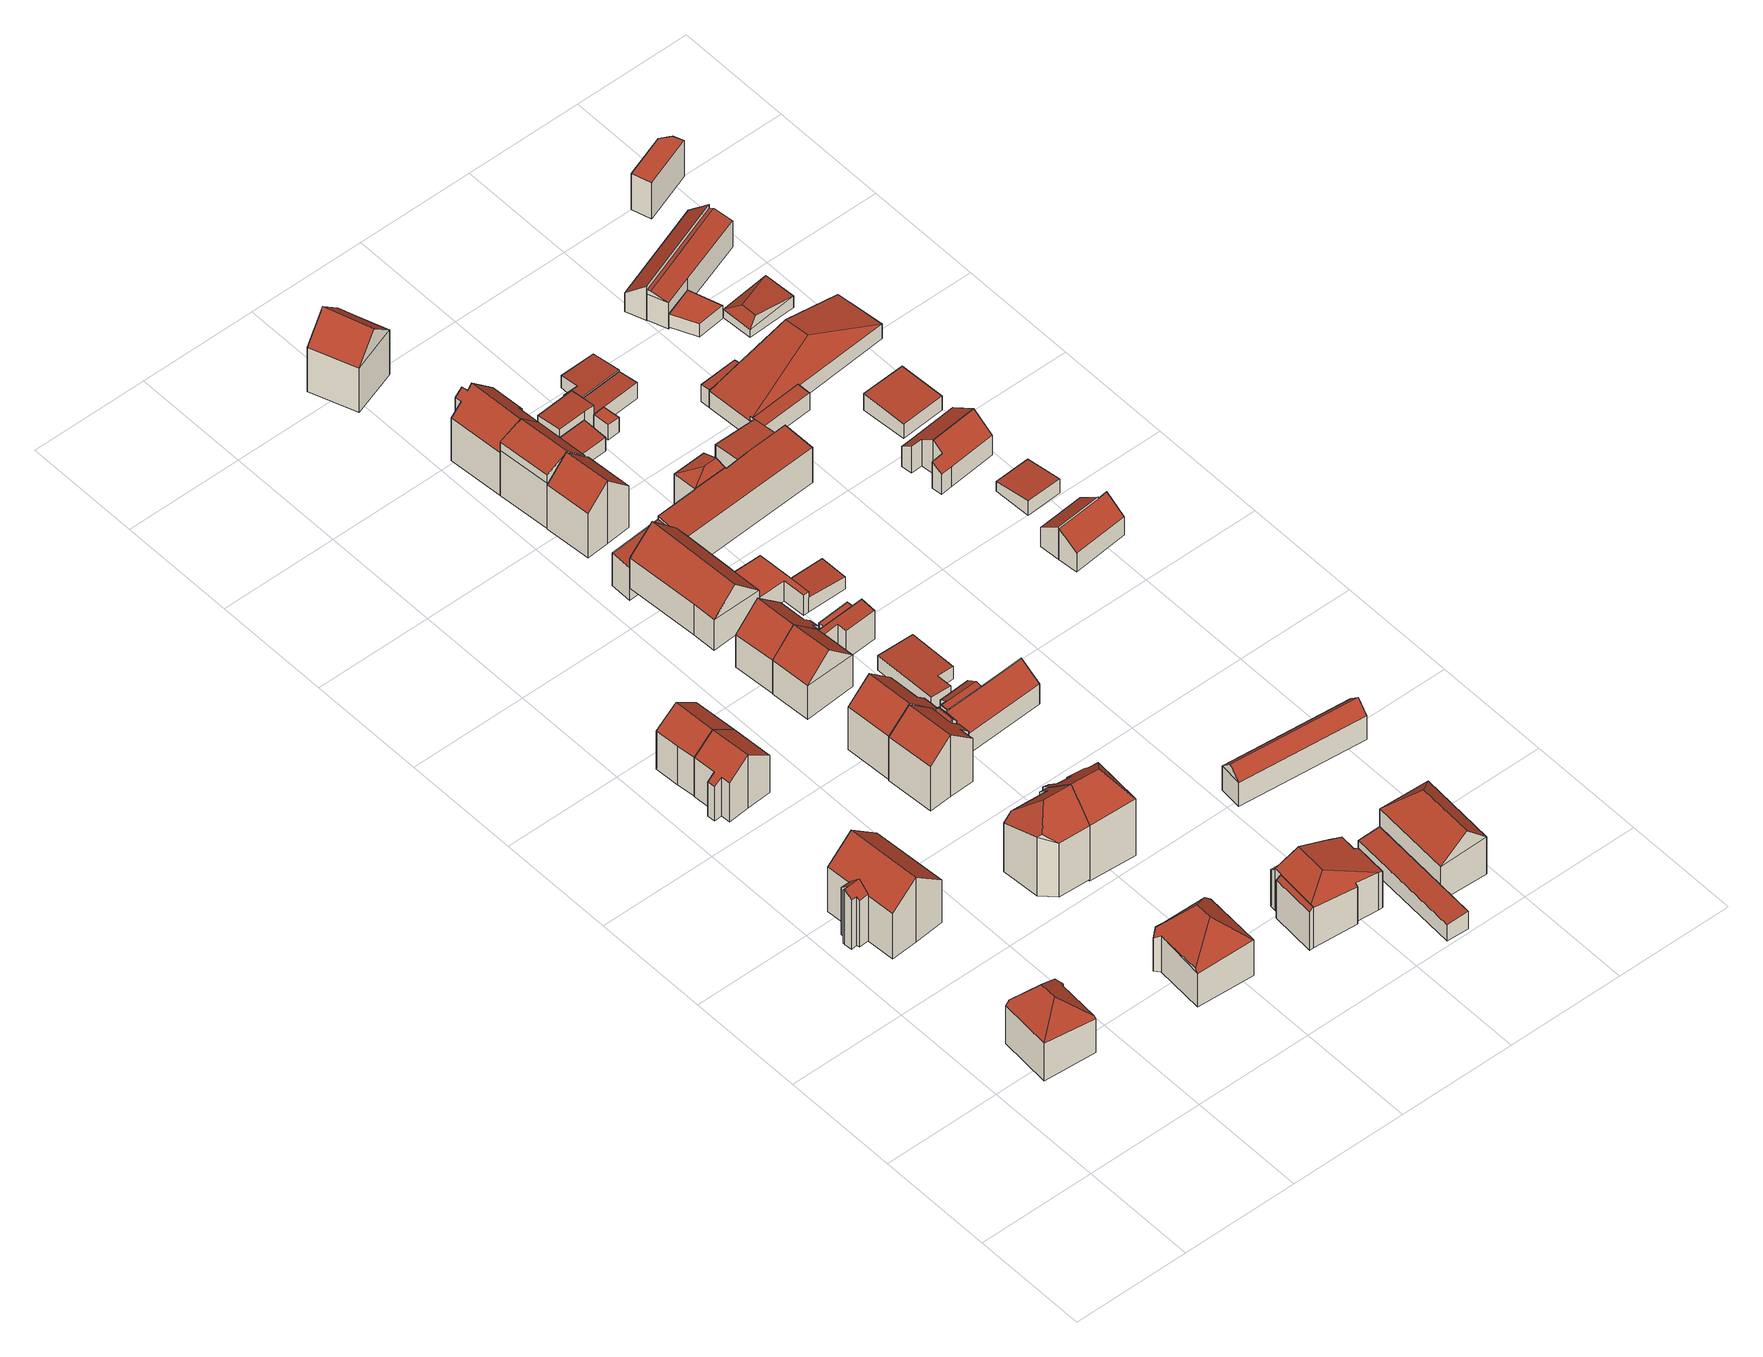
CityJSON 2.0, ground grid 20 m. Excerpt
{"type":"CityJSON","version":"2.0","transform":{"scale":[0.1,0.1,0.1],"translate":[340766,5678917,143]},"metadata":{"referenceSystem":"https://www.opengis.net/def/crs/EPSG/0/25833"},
"CityObjects":{
"building1":{"type":"Building","attributes":{"Dachtyp_tdc":"tdcFreeFormRoof","Gemeindeschluessel":14729160,"Dachneigung":42.82,"QualitaetDacherkennung":71,"Geometrietyp2DReferenz":"3000","function":"31001_9998","roofType":"5000","measuredHeight":11.53},"geometry":[{"type":"MultiSurface","lod":"2","boundaries":[[[0,1,2,3]],[[1,4,5,2]],[[4,6,7,5]],[[6,8,9,7]],[[8,10,11,9]],[[10,12,13,11]],[[12,0,3,13]],[[14,8,6,15,16]],[[0,17,18,1]],[[18,16,15,4,1]],[[12,10,14,16,18,17]],[[6,4,15]],[[0,12,17]],[[10,8,14]],[[3,2,5,7,9,11,13]]],"semantics":{"surfaces":[{"type":"WallSurface"},{"type":"RoofSurface"},{"type":"GroundSurface"}],"values":[0,0,0,0,0,0,0,1,1,1,1,0,0,0,2]}}]},
"building2":{"type":"Building","attributes":{"Gemeindeschluessel":14729160,"Geometrietyp2DReferenz":"3000","function":"31001_9998","roofType":"9999"},"children":["building2-1","building2-2"]},
"building2-1":{"type":"BuildingPart","attributes":{"Dachtyp_tdc":"tdcGableRoof","Dachneigung":44.94,"QualitaetDacherkennung":62,"Geometrietyp2DReferenz":"3000","roofType":"3100","measuredHeight":11.14},"parents":["building2"],"geometry":[{"type":"MultiSurface","lod":"2","boundaries":[[[19,20,21,22]],[[20,23,21]],[[24,25,26]],[[24,27,28,25]],[[27,29,30,28]],[[29,31,32,30]],[[31,33,34,32]],[[33,35,36,34]],[[35,37,38,36]],[[37,19,22,38]],[[33,31,29,27,24,39]],[[39,20,19,37,35,33]],[[22,21,40,25,28,30,32,34,36,38]],[[41,23,20,39]],[[40,21,23,41]],[[24,26,41,39]],[[26,25,40,41]]],"semantics":{"surfaces":[{"type":"WallSurface"},{"type":"RoofSurface"},{"type":"GroundSurface"},{"type":"ClosureSurface"}],"values":[0,0,0,0,0,0,0,0,0,0,1,1,2,0,3,0,3]}}]},
"building2-2":{"type":"BuildingPart","attributes":{"Dachtyp_tdc":"tdcGableRoof","Dachneigung":40.88,"QualitaetDacherkennung":83,"Geometrietyp2DReferenz":"3000","roofType":"3100","measuredHeight":13.04},"parents":["building2"],"geometry":[{"type":"MultiSurface","lod":"2","boundaries":[[[23,42,43,21]],[[42,44,45,43]],[[44,46,47,45]],[[46,48,49,47]],[[48,50,51,49]],[[50,52,53,51]],[[52,26,25,53]],[[50,48,46,44]],[[44,42,23,41,26,52,50]],[[40,21,43,45,47,49,51,53,25]],[[23,21,40,41]],[[41,40,25,26]]],"semantics":{"surfaces":[{"type":"WallSurface"},{"type":"RoofSurface"},{"type":"GroundSurface"},{"type":"ClosureSurface"}],"values":[0,0,0,0,0,0,0,1,1,2,3,3]}}]},
"building3":{"type":"Building","attributes":{"Dachtyp_tdc":"tdcGableRoof","Gemeindeschluessel":14729160,"Dachneigung":37.61,"QualitaetDacherkennung":84,"Geometrietyp2DReferenz":"3000","function":"31001_9998","roofType":"3100","measuredHeight":10.82},"geometry":[{"type":"MultiSurface","lod":"2","boundaries":[[[54,55,56,57]],[[55,58,59,56]],[[58,60,61,59]],[[60,62,63,61]],[[62,64,65,63]],[[64,66,67,65]],[[66,68,69,67]],[[68,70,71,69]],[[70,72,73,71]],[[72,54,57,73]],[[68,66,64,62]],[[62,60,58,55,54,72,70,68]],[[57,56,59,61,63,65,67,69,71,73]]],"semantics":{"surfaces":[{"type":"WallSurface"},{"type":"RoofSurface"},{"type":"GroundSurface"}],"values":[0,0,0,0,0,0,0,0,0,0,1,1,2]}}]},
"building4":{"type":"Building","attributes":{"Dachtyp_tdc":"tdcFreeFormRoof","Gemeindeschluessel":14729160,"Dachneigung":37.84,"QualitaetDacherkennung":81,"Geometrietyp2DReferenz":"3000","function":"31001_9998","roofType":"5000","measuredHeight":10.72},"geometry":[{"type":"MultiSurface","lod":"2","boundaries":[[[74,75,76,77]],[[75,64,78,76]],[[64,60,79,78]],[[60,80,81,79]],[[80,74,77,81]],[[62,64,75,82]],[[60,62,82,74,80]],[[60,64,62]],[[75,74,82]],[[77,76,78,79,81]]],"semantics":{"surfaces":[{"type":"WallSurface"},{"type":"RoofSurface"},{"type":"GroundSurface"}],"values":[0,0,0,0,0,1,1,0,0,2]}}]},
"building5":{"type":"Building","attributes":{"Dachtyp_tdc":"tdcFreeFormRoof","Gemeindeschluessel":14729160,"Dachneigung":44.77,"QualitaetDacherkennung":73,"Geometrietyp2DReferenz":"3000","function":"31001_9998","roofType":"5000","measuredHeight":12.13},"geometry":[{"type":"MultiSurface","lod":"2","boundaries":[[[83,84,85,86]],[[84,87,88,85]],[[87,89,90,88]],[[89,91,92,90]],[[91,93,94,92]],[[93,95,96,94]],[[95,83,86,96]],[[97,98,89,87,99]],[[93,100,101,95]],[[99,84,83,101,100,97]],[[93,91,98,97,100]],[[91,89,98]],[[83,95,101]],[[87,84,99]],[[86,85,88,90,92,94,96]]],"semantics":{"surfaces":[{"type":"WallSurface"},{"type":"RoofSurface"},{"type":"GroundSurface"}],"values":[0,0,0,0,0,0,0,1,1,1,1,0,0,0,2]}}]},
"building6":{"type":"Building","attributes":{"Dachtyp_tdc":"tdcFreeFormRoof","Gemeindeschluessel":14729160,"Dachneigung":44.31,"QualitaetDacherkennung":68,"Geometrietyp2DReferenz":"3000","function":"31001_9998","roofType":"5000","measuredHeight":15.38},"geometry":[{"type":"MultiSurface","lod":"2","boundaries":[[[102,103,104,105]],[[103,106,107,104]],[[106,108,109,107]],[[108,110,111,109]],[[110,112,113,111]],[[112,114,115,113]],[[114,116,117,115]],[[116,102,105,117]],[[118,119,120,108,106]],[[102,121,119,118,103]],[[116,114,112,110,120,119,121]],[[110,108,120]],[[102,116,121]],[[106,103,118]],[[105,104,107,109,111,113,115,117]]],"semantics":{"surfaces":[{"type":"WallSurface"},{"type":"RoofSurface"},{"type":"GroundSurface"}],"values":[0,0,0,0,0,0,0,0,1,1,1,0,0,0,2]}}]},
"building7":{"type":"Building","attributes":{"Gemeindeschluessel":14729160,"Geometrietyp2DReferenz":"3000","function":"31001_9998","roofType":"9999"},"children":["building7-1","building7-2"]},
"building7-1":{"type":"BuildingPart","attributes":{"Dachtyp_tdc":"tdcGableRoof","Dachneigung":42.57,"QualitaetDacherkennung":82,"Geometrietyp2DReferenz":"3000","roofType":"3100","measuredHeight":12.48},"parents":["building7"],"geometry":[{"type":"MultiSurface","lod":"2","boundaries":[[[122,123,124,125]],[[126,127,128,129,130]],[[127,131,132,128]],[[131,133,134,132]],[[133,135,136,134]],[[135,137,138,136]],[[137,139,140,138]],[[139,141,142,140]],[[141,143,144,142]],[[143,122,125,144]],[[139,137,135,133,131,127,126,123,122]],[[122,143,141,139]],[[125,124,129,128,132,134,136,138,140,142,144]],[[130,145,124,123,126]],[[130,129,124,145]]],"semantics":{"surfaces":[{"type":"WallSurface"},{"type":"RoofSurface"},{"type":"GroundSurface"},{"type":"ClosureSurface"}],"values":[0,0,0,0,0,0,0,0,0,0,1,1,2,0,3]}}]},
"building7-2":{"type":"BuildingPart","attributes":{"Dachtyp_tdc":"tdcFreeFormRoof","Dachneigung":53.11,"QualitaetDacherkennung":15,"Geometrietyp2DReferenz":"3000","roofType":"5000","measuredHeight":8.61},"parents":["building7"],"geometry":[{"type":"MultiSurface","lod":"2","boundaries":[[[145,146,147,124]],[[146,148,149,147]],[[148,150,151,149]],[[150,152,153,151]],[[152,130,129,153]],[[152,150,148,146,154]],[[146,145,154]],[[145,130,152,154]],[[147,149,151,153,129,124]],[[124,129,130,145]]],"semantics":{"surfaces":[{"type":"WallSurface"},{"type":"RoofSurface"},{"type":"GroundSurface"},{"type":"ClosureSurface"}],"values":[0,0,0,0,0,1,1,1,2,3]}}]},
"building8":{"type":"Building","attributes":{"Dachtyp_tdc":"tdcFreeFormRoof","Gemeindeschluessel":14729160,"Dachneigung":43.37,"QualitaetDacherkennung":78,"Geometrietyp2DReferenz":"3000","function":"31001_9998","roofType":"5000","measuredHeight":12.37},"geometry":[{"type":"MultiSurface","lod":"2","boundaries":[[[155,156,157,158]],[[156,159,160,157]],[[159,161,162,160]],[[161,163,164,162]],[[163,165,166,164]],[[165,123,167,166]],[[123,155,158,167]],[[155,168,169,156]],[[165,163,161,159,169,168,123]],[[155,123,168]],[[159,156,169]],[[158,157,160,162,164,166,167]]],"semantics":{"surfaces":[{"type":"WallSurface"},{"type":"RoofSurface"},{"type":"GroundSurface"}],"values":[0,0,0,0,0,0,0,1,1,0,0,2]}}]},
"building9":{"type":"Building","attributes":{"Dachtyp_tdc":"tdcHipAndGableRoof","Gemeindeschluessel":14729160,"Dachneigung":44.69,"QualitaetDacherkennung":75,"Geometrietyp2DReferenz":"3000","function":"31001_9998","roofType":"5000","measuredHeight":15.77},"geometry":[{"type":"MultiSurface","lod":"2","boundaries":[[[170,171,172,173]],[[171,174,175,172]],[[174,176,177,175]],[[176,178,179,177]],[[178,180,181,179]],[[180,182,183,181]],[[182,184,185,183]],[[184,186,187,185]],[[186,188,189,187]],[[188,190,191,189]],[[190,102,192,191]],[[102,193,194,192]],[[193,170,173,194]],[[190,188,195]],[[188,186,184,182,180,178,176,174,171,170,193,195]],[[193,102,190,195]],[[173,172,175,177,179,181,183,185,187,189,191,192,194]]],"semantics":{"surfaces":[{"type":"WallSurface"},{"type":"RoofSurface"},{"type":"GroundSurface"}],"values":[0,0,0,0,0,0,0,0,0,0,0,0,0,1,1,1,2]}}]},
"building10":{"type":"Building","attributes":{"Dachtyp_tdc":"tdcFreeFormRoof","Gemeindeschluessel":14729160,"Dachneigung":44.41,"QualitaetDacherkennung":78,"Geometrietyp2DReferenz":"3000","function":"31001_9998","roofType":"5000","measuredHeight":10.92},"geometry":[{"type":"MultiSurface","lod":"2","boundaries":[[[196,197,198,199]],[[197,200,201,198]],[[200,202,203,201]],[[202,204,205,203]],[[204,196,199,205]],[[204,206,207,196]],[[206,202,200,197,207]],[[197,196,207]],[[204,202,206]],[[199,198,201,203,205]]],"semantics":{"surfaces":[{"type":"WallSurface"},{"type":"RoofSurface"},{"type":"GroundSurface"}],"values":[0,0,0,0,0,1,1,0,0,2]}}]},
"building11":{"type":"Building","attributes":{"Dachtyp_tdc":"tdcFreeFormRoof","Gemeindeschluessel":14729160,"Dachneigung":44.19,"QualitaetDacherkennung":75,"Geometrietyp2DReferenz":"3000","function":"31001_9998","roofType":"5000","measuredHeight":10.8},"geometry":[{"type":"MultiSurface","lod":"2","boundaries":[[[208,209,210,211]],[[209,212,213,210]],[[212,214,215,213]],[[214,216,217,215]],[[216,218,219,217]],[[218,220,221,219]],[[220,196,222,221]],[[196,208,211,222]],[[207,220,218,216,214,212,209,223]],[[196,207,223,208]],[[196,220,207]],[[209,208,223]],[[211,210,213,215,217,219,221,222]]],"semantics":{"surfaces":[{"type":"WallSurface"},{"type":"RoofSurface"},{"type":"GroundSurface"}],"values":[0,0,0,0,0,0,0,0,1,1,0,0,2]}}]},
"building12":{"type":"Building","attributes":{"Dachtyp_tdc":"tdcFreeFormRoof","Gemeindeschluessel":14729160,"Dachneigung":45.49,"QualitaetDacherkennung":68,"Geometrietyp2DReferenz":"3000","function":"31001_9998","roofType":"5000","measuredHeight":10.33},"geometry":[{"type":"MultiSurface","lod":"2","boundaries":[[[224,225,226,227]],[[225,228,229,226]],[[228,230,231,229]],[[230,232,233,231]],[[232,234,235,233]],[[234,236,237,235]],[[236,238,239,237]],[[238,224,227,239]],[[228,225,224,238,240,241,230]],[[232,241,240,236,234]],[[232,230,241]],[[238,236,240]],[[227,226,229,231,233,235,237,239]]],"semantics":{"surfaces":[{"type":"WallSurface"},{"type":"RoofSurface"},{"type":"GroundSurface"}],"values":[0,0,0,0,0,0,0,0,1,1,0,0,2]}}]},
"building13":{"type":"Building","attributes":{"Gemeindeschluessel":14729160,"Geometrietyp2DReferenz":"3000","function":"31001_9998","roofType":"9999"},"children":["building13-1","building13-2","building13-3"]},
"building13-1":{"type":"BuildingPart","attributes":{"Dachtyp_tdc":"tdcPolyFlatRoof","Dachneigung":42.15,"QualitaetDacherkennung":76,"Geometrietyp2DReferenz":"3000","roofType":"2100","measuredHeight":8.36},"parents":["building13"],"geometry":[{"type":"MultiSurface","lod":"2","boundaries":[[[242,243,244,245,246]],[[243,247,248,244]],[[247,249,250,248]],[[247,243,242,251,252,249]],[[250,253,245,244,248]],[[246,251,242]],[[245,253,252,251,246]],[[253,250,249,252]]],"semantics":{"surfaces":[{"type":"WallSurface"},{"type":"RoofSurface"},{"type":"GroundSurface"},{"type":"ClosureSurface"}],"values":[0,0,0,1,2,0,3,3]}}]},
"building13-2":{"type":"BuildingPart","attributes":{"Dachtyp_tdc":"tdcHipAndGableRoof","Dachneigung":19.83,"QualitaetDacherkennung":20,"Geometrietyp2DReferenz":"3000","roofType":"5000","measuredHeight":10.29},"parents":["building13"],"geometry":[{"type":"MultiSurface","lod":"2","boundaries":[[[254,255,256,257,258]],[[255,259,260,256]],[[259,261,262,260]],[[261,263,264,262]],[[263,265,266,264]],[[265,267,268,266]],[[267,269,270,268]],[[269,246,245,270]],[[271,272,273,274,250,249]],[[275,251,246,269,267,265,276]],[[265,263,261,259,255,254,277,276]],[[277,272,271,275,276]],[[278,257,256,260,262,264,266,268,270,245,253,250,274]],[[254,258,279,277]],[[258,257,278,279]],[[252,251,275]],[[253,245,246,251,252]],[[271,249,252,275]],[[253,252,249,250]],[[279,273,272,277]],[[274,273,279,278]]],"semantics":{"surfaces":[{"type":"WallSurface"},{"type":"RoofSurface"},{"type":"GroundSurface"},{"type":"ClosureSurface"}],"values":[0,0,0,0,0,0,0,0,0,1,1,1,2,0,3,0,3,0,3,0,3]}}]},
"building13-3":{"type":"BuildingPart","attributes":{"Dachtyp_tdc":"tdcPolyFlatRoof","Dachneigung":41.48,"QualitaetDacherkennung":34,"Geometrietyp2DReferenz":"3000","roofType":"2100","measuredHeight":8.23},"parents":["building13"],"geometry":[{"type":"MultiSurface","lod":"2","boundaries":[[[280,281,282,283]],[[281,284,285,282]],[[284,286,287,285]],[[286,288,289,287]],[[288,290,291,289]],[[290,258,257,291]],[[273,280,283,274]],[[273,279,258,290,288,286,284,281,280]],[[283,282,285,287,289,291,257,278,274]],[[278,257,258,279]],[[274,278,279,273]]],"semantics":{"surfaces":[{"type":"WallSurface"},{"type":"RoofSurface"},{"type":"GroundSurface"},{"type":"ClosureSurface"}],"values":[0,0,0,0,0,0,0,1,2,3,3]}}]},
"building14":{"type":"Building","attributes":{"Dachtyp_tdc":"tdcFreeFormRoof","Gemeindeschluessel":14729160,"Dachneigung":30.51,"QualitaetDacherkennung":30,"Geometrietyp2DReferenz":"3000","function":"31001_9998","roofType":"5000","measuredHeight":5.38},"geometry":[{"type":"MultiSurface","lod":"2","boundaries":[[[292,293,294,295]],[[293,296,297,294]],[[296,298,299,297]],[[298,300,301,299]],[[300,302,303,301]],[[302,292,295,303]],[[298,296,304,305]],[[293,292,302,300,305,304]],[[296,293,304]],[[300,298,305]],[[295,294,297,299,301,303]]],"semantics":{"surfaces":[{"type":"WallSurface"},{"type":"RoofSurface"},{"type":"GroundSurface"}],"values":[0,0,0,0,0,0,1,1,0,0,2]}}]},
"building15":{"type":"Building","attributes":{"Dachtyp_tdc":"tdcPolyFlatRoof","Gemeindeschluessel":14729160,"Dachneigung":35.74,"QualitaetDacherkennung":62,"Geometrietyp2DReferenz":"3000","function":"31001_9998","roofType":"2100","measuredHeight":6.49},"geometry":[{"type":"MultiSurface","lod":"2","boundaries":[[[306,307,308,309]],[[307,310,311,308]],[[310,312,313,311]],[[312,314,315,313]],[[314,316,317,315]],[[316,318,319,317]],[[318,306,309,319]],[[318,316,314,312,310,307,306]],[[309,308,311,313,315,317,319]]],"semantics":{"surfaces":[{"type":"WallSurface"},{"type":"RoofSurface"},{"type":"GroundSurface"}],"values":[0,0,0,0,0,0,0,1,2]}}]},
"building16":{"type":"Building","attributes":{"Dachtyp_tdc":"tdcGableRoof","Gemeindeschluessel":14729160,"Dachneigung":44.6,"QualitaetDacherkennung":77,"Geometrietyp2DReferenz":"3000","function":"31001_9998","roofType":"3100","measuredHeight":12.69},"geometry":[{"type":"MultiSurface","lod":"2","boundaries":[[[320,321,322,323]],[[321,324,325,322]],[[324,326,327,325]],[[326,328,329,327]],[[328,330,331,329]],[[330,332,333,331]],[[332,320,323,333]],[[328,326,324,321,320]],[[320,332,330,328]],[[323,322,325,327,329,331,333]]],"semantics":{"surfaces":[{"type":"WallSurface"},{"type":"RoofSurface"},{"type":"GroundSurface"}],"values":[0,0,0,0,0,0,0,1,1,2]}}]},
"building17":{"type":"Building","attributes":{"Dachtyp_tdc":"tdcPolyFlatRoof","Gemeindeschluessel":14729160,"Dachneigung":5.31,"QualitaetDacherkennung":64,"Geometrietyp2DReferenz":"3000","function":"31001_9998","roofType":"2100","measuredHeight":6.04},"geometry":[{"type":"MultiSurface","lod":"2","boundaries":[[[334,335,201,336]],[[335,337,198,201]],[[337,338,339,198]],[[338,340,341,339]],[[340,342,343,341]],[[342,344,345,343]],[[344,334,336,345]],[[344,342,340,338,337,335,334]],[[336,201,198,339,341,343,345]]],"semantics":{"surfaces":[{"type":"WallSurface"},{"type":"RoofSurface"},{"type":"GroundSurface"}],"values":[0,0,0,0,0,0,0,1,2]}}]},
"building18":{"type":"Building","attributes":{"Dachtyp_tdc":"tdcPolyFlatRoof","Gemeindeschluessel":14729160,"Dachneigung":4.02,"QualitaetDacherkennung":68,"Geometrietyp2DReferenz":"3000","function":"31001_9998","roofType":"2100","measuredHeight":2.99},"geometry":[{"type":"MultiSurface","lod":"2","boundaries":[[[346,347,348,349]],[[347,350,351,348]],[[350,352,353,351]],[[352,354,355,353]],[[354,356,357,355]],[[356,346,349,357]],[[356,354,352,350,347,346]],[[349,348,351,353,355,357]]],"semantics":{"surfaces":[{"type":"WallSurface"},{"type":"RoofSurface"},{"type":"GroundSurface"}],"values":[0,0,0,0,0,0,1,2]}}]},
"building19":{"type":"Building","attributes":{"Dachtyp_tdc":"tdcPolyFlatRoof","Gemeindeschluessel":14729160,"Dachneigung":0,"QualitaetDacherkennung":47,"Geometrietyp2DReferenz":"3000","function":"31001_9998","roofType":"1000","measuredHeight":3.33},"geometry":[{"type":"MultiSurface","lod":"2","boundaries":[[[358,359,360,361]],[[359,362,341,360]],[[362,363,339,341]],[[363,358,361,339]],[[363,362,359,358]],[[361,360,341,339]]],"semantics":{"surfaces":[{"type":"WallSurface"},{"type":"RoofSurface"},{"type":"GroundSurface"}],"values":[0,0,0,0,1,2]}}]},
"building20":{"type":"Building","attributes":{"Gemeindeschluessel":14729160,"Geometrietyp2DReferenz":"3000","function":"31001_9998","roofType":"9999"},"children":["building20-1","building20-2"]},
"building20-1":{"type":"BuildingPart","attributes":{"Dachtyp_tdc":"tdcPolyFlatRoof","Dachneigung":0,"QualitaetDacherkennung":0,"Geometrietyp2DReferenz":"3000","roofType":"9999","measuredHeight":3},"parents":["building20"],"geometry":[{"type":"MultiSurface","lod":"2","boundaries":[[[364,365,366,367]],[[367,366,368,369]],[[365,364,370,371]],[[364,367,369,370]],[[369,368,371,370]],[[371,368,366,365]]],"semantics":{"surfaces":[{"type":"RoofSurface"},{"type":"WallSurface"},{"type":"GroundSurface"},{"type":"ClosureSurface"}],"values":[0,1,1,1,2,3]}}]},
"building20-2":{"type":"BuildingPart","attributes":{"Dachtyp_tdc":"tdcGableRoof","Dachneigung":44.14,"QualitaetDacherkennung":60,"Geometrietyp2DReferenz":"3000","roofType":"3100","measuredHeight":12.48},"parents":["building20"],"geometry":[{"type":"MultiSurface","lod":"2","boundaries":[[[372,373,365,371,374]],[[375,368,366]],[[375,376,377,368]],[[376,378,379,377]],[[378,372,374,379]],[[380,381,382,383]],[[373,382,381,384,375]],[[375,384,376]],[[376,384,381,380,378]],[[372,383,382,373]],[[378,380,383,372]],[[374,371,368,377,379]],[[366,365,373,375]],[[366,368,371,365]]],"semantics":{"surfaces":[{"type":"WallSurface"},{"type":"RoofSurface"},{"type":"GroundSurface"},{"type":"ClosureSurface"}],"values":[0,0,0,0,0,1,1,0,0,0,0,2,0,3]}}]},
"building21":{"type":"Building","attributes":{"Dachtyp_tdc":"tdcGableRoof","Gemeindeschluessel":14729160,"Dachneigung":44.07,"QualitaetDacherkennung":87,"Geometrietyp2DReferenz":"3000","function":"31001_9998","roofType":"3100","measuredHeight":12.59},"geometry":[{"type":"MultiSurface","lod":"2","boundaries":[[[385,386,387,388]],[[386,389,390,387]],[[389,391,392,390]],[[391,393,394,392]],[[393,395,396,394]],[[395,397,398,396]],[[397,399,400,398]],[[399,373,371,400]],[[373,401,402,371]],[[401,403,374,402]],[[403,404,405,374]],[[404,385,388,405]],[[401,373,399,397,395,393]],[[393,391,389,386,385,404,403,401]],[[388,387,390,392,394,396,398,400,371,402,374,405]]],"semantics":{"surfaces":[{"type":"WallSurface"},{"type":"RoofSurface"},{"type":"GroundSurface"}],"values":[0,0,0,0,0,0,0,0,0,0,0,0,1,1,2]}}]},
"building22":{"type":"Building","attributes":{"Gemeindeschluessel":14729160,"Geometrietyp2DReferenz":"3000","function":"31001_9998","roofType":"9999"},"children":["building22-1","building22-2"]},
"building22-1":{"type":"BuildingPart","attributes":{"Dachtyp_tdc":"tdcPolyFlatRoof","Dachneigung":4.54,"QualitaetDacherkennung":86,"Geometrietyp2DReferenz":"3000","roofType":"2100","measuredHeight":3.02},"parents":["building22"],"geometry":[{"type":"MultiSurface","lod":"2","boundaries":[[[406,407,408,409]],[[407,410,411,408]],[[410,412,413,411]],[[412,410,407,406]],[[409,408,411,413]],[[409,413,412,406]]],"semantics":{"surfaces":[{"type":"WallSurface"},{"type":"RoofSurface"},{"type":"GroundSurface"},{"type":"ClosureSurface"}],"values":[0,0,0,1,2,3]}}]},
"building22-2":{"type":"BuildingPart","attributes":{"Dachtyp_tdc":"tdcPolyFlatRoof","Dachneigung":0,"QualitaetDacherkennung":73,"Geometrietyp2DReferenz":"3000","roofType":"1000","measuredHeight":4.19},"parents":["building22"],"geometry":[{"type":"MultiSurface","lod":"2","boundaries":[[[414,415,416,413,412]],[[415,417,418,416]],[[417,419,231,418]],[[419,420,229,231]],[[420,421,226,229]],[[421,422,423,226]],[[422,424,406,409,423]],[[422,421,420,419,417,415,414,424]],[[409,413,416,418,231,229,226,423]],[[412,406,424,414]],[[412,413,409,406]]],"semantics":{"surfaces":[{"type":"WallSurface"},{"type":"RoofSurface"},{"type":"GroundSurface"},{"type":"ClosureSurface"}],"values":[0,0,0,0,0,0,0,1,2,0,3]}}]},
"building23":{"type":"Building","attributes":{"Dachtyp_tdc":"tdcFreeFormRoof","Gemeindeschluessel":14729160,"Dachneigung":44.79,"QualitaetDacherkennung":65,"Geometrietyp2DReferenz":"3000","function":"31001_9998","roofType":"5000","measuredHeight":13.25},"geometry":[{"type":"MultiSurface","lod":"2","boundaries":[[[425,426,427,428]],[[426,429,430,427]],[[429,431,432,430]],[[431,433,434,432]],[[433,425,428,434]],[[433,435,436,425]],[[435,431,429,426,436]],[[426,425,436]],[[433,431,435]],[[428,427,430,432,434]]],"semantics":{"surfaces":[{"type":"WallSurface"},{"type":"RoofSurface"},{"type":"GroundSurface"}],"values":[0,0,0,0,0,1,1,0,0,2]}}]},
"building24":{"type":"Building","attributes":{"Dachtyp_tdc":"tdcPolyFlatRoof","Gemeindeschluessel":14729160,"Dachneigung":5.17,"QualitaetDacherkennung":62,"Geometrietyp2DReferenz":"3000","function":"31001_9998","roofType":"2100","measuredHeight":3.6},"geometry":[{"type":"MultiSurface","lod":"2","boundaries":[[[437,438,439,440]],[[438,441,442,439]],[[441,443,444,442]],[[443,445,446,444]],[[445,437,440,446]],[[445,443,441,438,437]],[[440,439,442,444,446]]],"semantics":{"surfaces":[{"type":"WallSurface"},{"type":"RoofSurface"},{"type":"GroundSurface"}],"values":[0,0,0,0,0,1,2]}}]},
"building25":{"type":"Building","attributes":{"Dachtyp_tdc":"tdcPolyFlatRoof","Gemeindeschluessel":14729160,"Dachneigung":6.66,"QualitaetDacherkennung":86,"Geometrietyp2DReferenz":"3000","function":"31001_9998","roofType":"2100","measuredHeight":3.16},"geometry":[{"type":"MultiSurface","lod":"2","boundaries":[[[447,448,449,450]],[[448,451,452,449]],[[451,453,454,452]],[[453,447,450,454]],[[453,451,448,447]],[[450,449,452,454]]],"semantics":{"surfaces":[{"type":"WallSurface"},{"type":"RoofSurface"},{"type":"GroundSurface"}],"values":[0,0,0,0,1,2]}}]},
"building26":{"type":"Building","attributes":{"Dachtyp_tdc":"tdcHipAndGableRoof","Gemeindeschluessel":14729160,"Dachneigung":41.56,"QualitaetDacherkennung":53,"Geometrietyp2DReferenz":"3000","function":"31001_9998","roofType":"5000","measuredHeight":11.05},"geometry":[{"type":"MultiSurface","lod":"2","boundaries":[[[455,456,457,458]],[[456,459,460,457]],[[459,461,462,460]],[[461,455,458,462]],[[459,456,463]],[[455,461,464]],[[456,455,464,463]],[[461,459,463,464]],[[458,457,460,462]]],"semantics":{"surfaces":[{"type":"WallSurface"},{"type":"RoofSurface"},{"type":"GroundSurface"}],"values":[0,0,0,0,1,0,1,1,2]}}]},
"building27":{"type":"Building","attributes":{"Dachtyp_tdc":"tdcPolyFlatRoof","Gemeindeschluessel":14729160,"Dachneigung":0,"QualitaetDacherkennung":26,"Geometrietyp2DReferenz":"3000","function":"31001_9998","roofType":"1000","measuredHeight":3},"geometry":[{"type":"MultiSurface","lod":"2","boundaries":[[[465,466,467,468]],[[466,469,470,467]],[[469,471,472,470]],[[471,465,468,472]],[[471,469,466,465]],[[468,467,470,472]]],"semantics":{"surfaces":[{"type":"WallSurface"},{"type":"RoofSurface"},{"type":"GroundSurface"}],"values":[0,0,0,0,1,2]}}]},
"building28":{"type":"Building","attributes":{"Dachtyp_tdc":"tdcGableRoof","Gemeindeschluessel":14729160,"Dachneigung":46.03,"QualitaetDacherkennung":73,"Geometrietyp2DReferenz":"3000","function":"31001_9998","roofType":"3100","measuredHeight":6.85},"geometry":[{"type":"MultiSurface","lod":"2","boundaries":[[[473,474,475,476]],[[474,477,478,475]],[[477,479,480,478]],[[479,473,476,480]],[[477,474,481]],[[473,479,482]],[[474,473,482,481]],[[479,477,481,482]],[[476,475,478,480]]],"semantics":{"surfaces":[{"type":"WallSurface"},{"type":"RoofSurface"},{"type":"GroundSurface"}],"values":[0,0,0,0,0,0,1,1,2]}}]},
"building29":{"type":"Building","attributes":{"Gemeindeschluessel":14729160,"Geometrietyp2DReferenz":"3000","function":"31001_9998","roofType":"9999"},"children":["building29-1","building29-2"]},
"building29-1":{"type":"BuildingPart","attributes":{"Dachtyp_tdc":"tdcPolyFlatRoof","Dachneigung":5.5,"QualitaetDacherkennung":84,"Geometrietyp2DReferenz":"3000","roofType":"2100","measuredHeight":5.19},"parents":["building29"],"geometry":[{"type":"MultiSurface","lod":"2","boundaries":[[[483,484,485,486]],[[484,487,488,485]],[[487,489,490,488]],[[489,491,492,490]],[[491,493,492]],[[489,487,484,483,494,491]],[[495,486,485,488,490,492]],[[494,483,486,495,496]],[[496,493,491,494]],[[496,495,492,493]]],"semantics":{"surfaces":[{"type":"WallSurface"},{"type":"RoofSurface"},{"type":"GroundSurface"},{"type":"ClosureSurface"}],"values":[0,0,0,0,0,1,2,0,0,3]}}]},
"building29-2":{"type":"BuildingPart","attributes":{"Dachtyp_tdc":"tdcPolyFlatRoof","Dachneigung":6.38,"QualitaetDacherkennung":81,"Geometrietyp2DReferenz":"3000","roofType":"2100","measuredHeight":3.22},"parents":["building29"],"geometry":[{"type":"MultiSurface","lod":"2","boundaries":[[[497,498,499,500]],[[498,496,495,499]],[[493,501,502,492]],[[501,497,500,502]],[[501,493,496,498,497]],[[500,499,495,492,502]],[[493,492,495,496]]],"semantics":{"surfaces":[{"type":"WallSurface"},{"type":"RoofSurface"},{"type":"GroundSurface"},{"type":"ClosureSurface"}],"values":[0,0,0,0,1,2,3]}}]},
"building30":{"type":"Building","attributes":{"Dachtyp_tdc":"tdcPolyFlatRoof","Gemeindeschluessel":14729160,"Dachneigung":9.73,"QualitaetDacherkennung":80,"Geometrietyp2DReferenz":"3000","function":"31001_9998","roofType":"2100","measuredHeight":3.43},"geometry":[{"type":"MultiSurface","lod":"2","boundaries":[[[503,504,505,506]],[[504,507,508,505]],[[507,509,510,508]],[[509,511,512,510]],[[511,513,514,512]],[[513,515,516,514]],[[515,503,506,516]],[[515,513,511,509,507,504,503]],[[506,505,508,510,512,514,516]]],"semantics":{"surfaces":[{"type":"WallSurface"},{"type":"RoofSurface"},{"type":"GroundSurface"}],"values":[0,0,0,0,0,0,0,1,2]}}]},
"building31":{"type":"Building","attributes":{"Gemeindeschluessel":14729160,"Geometrietyp2DReferenz":"3000","function":"31001_9998","roofType":"9999"},"children":["building31-1","building31-2","building31-3","building31-4","building31-5","building31-6","building31-7"]},
"building31-1":{"type":"BuildingPart","attributes":{"Dachtyp_tdc":"tdcHipAndGableRoof","Dachneigung":16.25,"QualitaetDacherkennung":81,"Geometrietyp2DReferenz":"3000","roofType":"5000","measuredHeight":8.55},"parents":["building31"],"geometry":[{"type":"MultiSurface","lod":"2","boundaries":[[[517,518,519,520]],[[518,521,522,519]],[[521,523,524,522]],[[518,517,525]],[[523,521,526]],[[517,523,526,525]],[[521,518,525,526]],[[524,520,519,522]],[[517,520,524,523]]],"semantics":{"surfaces":[{"type":"WallSurface"},{"type":"RoofSurface"},{"type":"GroundSurface"},{"type":"ClosureSurface"}],"values":[0,0,0,1,0,1,1,2,3]}}]},
"building31-2":{"type":"BuildingPart","attributes":{"Dachtyp_tdc":"tdcPolyFlatRoof","Dachneigung":6.27,"QualitaetDacherkennung":78,"Geometrietyp2DReferenz":"3000","roofType":"2100","measuredHeight":7.72},"parents":["building31"],"geometry":[{"type":"MultiSurface","lod":"2","boundaries":[[[527,528,529,530,531]],[[532,533,534,535,536]],[[533,517,520,534]],[[537,538,524,523]],[[537,539,540,541,538]],[[542,543,544,545]],[[543,527,531,544]],[[543,542,539,537,523,517,533,532,528,527]],[[531,530,535,534,520,524,538,541,545,544]],[[536,529,528,532]],[[536,535,530,529]],[[523,524,520,517]],[[545,546,540,539,542]],[[545,541,540,546]]],"semantics":{"surfaces":[{"type":"WallSurface"},{"type":"RoofSurface"},{"type":"GroundSurface"},{"type":"ClosureSurface"}],"values":[0,0,0,0,0,0,0,1,2,0,3,3,0,3]}}]},
"building31-3":{"type":"BuildingPart","attributes":{"Dachtyp_tdc":"tdcPolyFlatRoof","Dachneigung":2.58,"QualitaetDacherkennung":70,"Geometrietyp2DReferenz":"3000","roofType":"2100","measuredHeight":6.97},"parents":["building31"],"geometry":[{"type":"MultiSurface","lod":"2","boundaries":[[[547,548,549,550]],[[548,536,535,549]],[[529,547,550,530]],[[529,536,548,547]],[[550,549,535,530]],[[530,535,536,529]]],"semantics":{"surfaces":[{"type":"WallSurface"},{"type":"RoofSurface"},{"type":"GroundSurface"},{"type":"ClosureSurface"}],"values":[0,0,0,1,2,3]}}]},
"building31-4":{"type":"BuildingPart","attributes":{"Dachtyp_tdc":"tdcPolyFlatRoof","Dachneigung":3.61,"QualitaetDacherkennung":63,"Geometrietyp2DReferenz":"3000","roofType":"2100","measuredHeight":3.59},"parents":["building31"],"geometry":[{"type":"MultiSurface","lod":"2","boundaries":[[[551,552,553,554]],[[552,555,545,553]],[[556,551,554,557,558]],[[556,559,555,552,551]],[[554,553,545,560,557]],[[560,545,555,559,561]],[[558,561,559,556]],[[558,557,560,561]]],"semantics":{"surfaces":[{"type":"WallSurface"},{"type":"RoofSurface"},{"type":"GroundSurface"},{"type":"ClosureSurface"}],"values":[0,0,0,1,2,3,0,3]}}]},
"building31-5":{"type":"BuildingPart","attributes":{"Dachtyp_tdc":"tdcPolyFlatRoof","Dachneigung":3.12,"QualitaetDacherkennung":76,"Geometrietyp2DReferenz":"3000","roofType":"2100","measuredHeight":3.52},"parents":["building31"],"geometry":[{"type":"MultiSurface","lod":"2","boundaries":[[[562,563,564,565,566]],[[563,567,568,564]],[[567,569,570,568]],[[567,563,562,571,569]],[[570,565,564,568]],[[566,571,562]],[[565,570,569,571,566]]],"semantics":{"surfaces":[{"type":"WallSurface"},{"type":"RoofSurface"},{"type":"GroundSurface"},{"type":"ClosureSurface"}],"values":[0,0,0,1,2,0,3]}}]},
"building31-6":{"type":"BuildingPart","attributes":{"Dachtyp_tdc":"tdcHipAndGableRoof","Dachneigung":10.01,"QualitaetDacherkennung":24,"Geometrietyp2DReferenz":"3000","roofType":"5000","measuredHeight":6.06},"parents":["building31"],"geometry":[{"type":"MultiSurface","lod":"2","boundaries":[[[572,573,574,570,569]],[[573,575,576,574]],[[575,577,578,576]],[[577,579,580,578]],[[579,558,557,580]],[[561,566,565,560]],[[561,558,579,581]],[[579,577,575,573,581]],[[573,572,571,566,561,581]],[[570,574,576,578,580,557,560,565]],[[560,557,558,561]],[[569,571,572]],[[570,565,566,571,569]]],"semantics":{"surfaces":[{"type":"WallSurface"},{"type":"RoofSurface"},{"type":"GroundSurface"},{"type":"ClosureSurface"}],"values":[0,0,0,0,0,0,1,1,1,2,3,0,3]}}]},
"building31-7":{"type":"BuildingPart","attributes":{"Dachtyp_tdc":"tdcPolyFlatRoof","Dachneigung":4.15,"QualitaetDacherkennung":71,"Geometrietyp2DReferenz":"3000","roofType":"2100","measuredHeight":4.84},"parents":["building31"],"geometry":[{"type":"MultiSurface","lod":"2","boundaries":[[[582,583,584,585]],[[583,586,560,584]],[[586,559,560]],[[540,582,585,541]],[[540,546,586,583,582]],[[585,584,560,545,541]],[[555,559,586,546]],[[555,545,560,559]],[[541,545,555,546,540]]],"semantics":{"surfaces":[{"type":"WallSurface"},{"type":"RoofSurface"},{"type":"GroundSurface"},{"type":"ClosureSurface"}],"values":[0,0,0,0,1,2,0,3,3]}}]},
"building32":{"type":"Building","attributes":{"Dachtyp_tdc":"tdcPolyFlatRoof","Gemeindeschluessel":14729160,"Dachneigung":37.63,"QualitaetDacherkennung":82,"Geometrietyp2DReferenz":"3000","function":"31001_9998","roofType":"2100","measuredHeight":6.61},"geometry":[{"type":"MultiSurface","lod":"2","boundaries":[[[587,588,589,590]],[[588,591,592,589]],[[591,593,594,592]],[[593,587,590,594]],[[593,591,588,587]],[[590,589,592,594]]],"semantics":{"surfaces":[{"type":"WallSurface"},{"type":"RoofSurface"},{"type":"GroundSurface"}],"values":[0,0,0,0,1,2]}}]},
"building33":{"type":"Building","attributes":{"Dachtyp_tdc":"tdcPolyFlatRoof","Gemeindeschluessel":14729160,"Dachneigung":37.38,"QualitaetDacherkennung":76,"Geometrietyp2DReferenz":"3000","function":"31001_9998","roofType":"2100","measuredHeight":6.34},"geometry":[{"type":"MultiSurface","lod":"2","boundaries":[[[595,596,592,597]],[[596,598,589,592]],[[598,599,600,589]],[[599,601,602,600]],[[601,595,597,602]],[[601,599,598,596,595]],[[597,592,589,600,602]]],"semantics":{"surfaces":[{"type":"WallSurface"},{"type":"RoofSurface"},{"type":"GroundSurface"}],"values":[0,0,0,0,0,1,2]}}]},
"building34":{"type":"Building","attributes":{"Dachtyp_tdc":"tdcPolyFlatRoof","Gemeindeschluessel":14729160,"Dachneigung":37.07,"QualitaetDacherkennung":72,"Geometrietyp2DReferenz":"3000","function":"31001_9998","roofType":"2100","measuredHeight":6.79},"geometry":[{"type":"MultiSurface","lod":"2","boundaries":[[[603,604,605,606]],[[604,607,608,605]],[[607,609,610,608]],[[609,611,612,610]],[[611,613,614,612]],[[613,615,616,614]],[[615,603,606,616]],[[615,613,611,609,607,604,603]],[[606,605,608,610,612,614,616]]],"semantics":{"surfaces":[{"type":"WallSurface"},{"type":"RoofSurface"},{"type":"GroundSurface"}],"values":[0,0,0,0,0,0,0,1,2]}}]},
"building35":{"type":"Building","attributes":{"Dachtyp_tdc":"tdcPolyFlatRoof","Gemeindeschluessel":14729160,"Dachneigung":34.13,"QualitaetDacherkennung":80,"Geometrietyp2DReferenz":"3000","function":"31001_9998","roofType":"2100","measuredHeight":6.82},"geometry":[{"type":"MultiSurface","lod":"2","boundaries":[[[617,618,619,620]],[[618,621,622,619]],[[621,623,624,622]],[[623,625,626,624]],[[625,611,612,626]],[[611,609,610,612]],[[609,617,620,610]],[[609,611,625,623,621,618,617]],[[620,619,622,624,626,612,610]]],"semantics":{"surfaces":[{"type":"WallSurface"},{"type":"RoofSurface"},{"type":"GroundSurface"}],"values":[0,0,0,0,0,0,0,1,2]}}]},
"building36":{"type":"Building","attributes":{"Dachtyp_tdc":"tdcPolyFlatRoof","Gemeindeschluessel":14729160,"Dachneigung":7.79,"QualitaetDacherkennung":56,"Geometrietyp2DReferenz":"3000","function":"31001_9998","roofType":"2100","measuredHeight":2.86},"geometry":[{"type":"MultiSurface","lod":"2","boundaries":[[[627,628,629,630]],[[628,631,632,629]],[[631,633,634,632]],[[633,627,630,634]],[[633,631,628,627]],[[630,629,632,634]]],"semantics":{"surfaces":[{"type":"WallSurface"},{"type":"RoofSurface"},{"type":"GroundSurface"}],"values":[0,0,0,0,1,2]}}]},
"building37":{"type":"Building","attributes":{"Dachtyp_tdc":"tdcPolyFlatRoof","Gemeindeschluessel":14729160,"Dachneigung":0,"QualitaetDacherkennung":61,"Geometrietyp2DReferenz":"3000","function":"31001_9998","roofType":"1000","measuredHeight":2.6},"geometry":[{"type":"MultiSurface","lod":"2","boundaries":[[[635,636,637,638]],[[636,639,640,637]],[[639,641,642,640]],[[641,635,638,642]],[[641,639,636,635]],[[638,637,640,642]]],"semantics":{"surfaces":[{"type":"WallSurface"},{"type":"RoofSurface"},{"type":"GroundSurface"}],"values":[0,0,0,0,1,2]}}]},
"building38":{"type":"Building","attributes":{"Dachtyp_tdc":"tdcPolyFlatRoof","Gemeindeschluessel":14729160,"Dachneigung":4.72,"QualitaetDacherkennung":70,"Geometrietyp2DReferenz":"3000","function":"31001_9998","roofType":"2100","measuredHeight":3.44},"geometry":[{"type":"MultiSurface","lod":"2","boundaries":[[[643,644,645,646]],[[644,647,648,645]],[[647,649,650,648]],[[649,643,646,650]],[[649,647,644,643]],[[646,645,648,650]]],"semantics":{"surfaces":[{"type":"WallSurface"},{"type":"RoofSurface"},{"type":"GroundSurface"}],"values":[0,0,0,0,1,2]}}]},
"building39":{"type":"Building","attributes":{"Dachtyp_tdc":"tdcPolyFlatRoof","Gemeindeschluessel":14729160,"Dachneigung":41.96,"QualitaetDacherkennung":58,"Geometrietyp2DReferenz":"3000","function":"31001_9998","roofType":"2100","measuredHeight":6.95},"geometry":[{"type":"MultiSurface","lod":"2","boundaries":[[[651,652,653,654]],[[652,655,656,653]],[[655,657,658,656]],[[657,651,654,658]],[[657,655,652,651]],[[654,653,656,658]]],"semantics":{"surfaces":[{"type":"WallSurface"},{"type":"RoofSurface"},{"type":"GroundSurface"}],"values":[0,0,0,0,1,2]}}]},
"building40":{"type":"Building","attributes":{"Dachtyp_tdc":"tdcGableRoof","Gemeindeschluessel":14729160,"Dachneigung":19.19,"QualitaetDacherkennung":32,"Geometrietyp2DReferenz":"3000","function":"31001_9998","roofType":"3100","measuredHeight":6.33},"geometry":[{"type":"MultiSurface","lod":"2","boundaries":[[[659,660,661,662]],[[660,663,664,661]],[[663,665,666,664]],[[665,667,668,666]],[[667,659,662,668]],[[669,670,671,672]],[[665,663,660,672,671]],[[665,671,670,667]],[[667,670,669,659]],[[659,669,672,660]],[[662,661,664,666,668]]],"semantics":{"surfaces":[{"type":"WallSurface"},{"type":"RoofSurface"},{"type":"GroundSurface"}],"values":[0,0,0,0,0,1,1,0,0,0,2]}}]},
"building41":{"type":"Building","attributes":{"Dachtyp_tdc":"tdcHipAndGableRoof","Gemeindeschluessel":14729160,"Dachneigung":11.85,"QualitaetDacherkennung":22,"Geometrietyp2DReferenz":"3000","function":"31001_9998","roofType":"5000","measuredHeight":3.8},"geometry":[{"type":"MultiSurface","lod":"2","boundaries":[[[673,674,675,676]],[[674,677,678,675]],[[677,679,680,678]],[[679,673,676,680]],[[677,674,681]],[[673,679,682]],[[674,673,682,681]],[[679,677,681,682]],[[676,675,678,680]]],"semantics":{"surfaces":[{"type":"WallSurface"},{"type":"RoofSurface"},{"type":"GroundSurface"}],"values":[0,0,0,0,1,0,1,1,2]}}]},
"building42":{"type":"Building","attributes":{"Dachtyp_tdc":"tdcPolyFlatRoof","Gemeindeschluessel":14729160,"Dachneigung":0,"QualitaetDacherkennung":52,"Geometrietyp2DReferenz":"3000","function":"31001_9998","roofType":"1000","measuredHeight":7.36},"geometry":[{"type":"MultiSurface","lod":"2","boundaries":[[[683,684,685,686]],[[684,687,688,685]],[[687,689,690,688]],[[689,691,692,690]],[[691,683,686,692]],[[691,689,687,684,683]],[[686,685,688,690,692]]],"semantics":{"surfaces":[{"type":"WallSurface"},{"type":"RoofSurface"},{"type":"GroundSurface"}],"values":[0,0,0,0,0,1,2]}}]}
},
"vertices":[
[139,149,104],[50,155,112],[50,155,36],[139,149,36],[56,244,112],[56,244,36],[131,239,113],[131,239,36],[138,244,105],[138,244,36],[149,229,104],[149,229,36],[144,226,108],[144,226,36],[142,239,111],[63,244,119],[96,214,152],[139,152,108],[94,184,152],
[17,546,137],[34,547,137],[34,547,42],[17,546,42],[34,547,133],[37,512,136],[37,512,42],[37,512,133],[20,511,136],[20,511,42],[19,516,141],[19,516,42],[9,515,141],[9,515,42],[8,528,154],[8,528,42],[8,532,150],[8,532,42],[18,532,150],[18,532,42],[36,530,154],[36,530,42],[36,530,133],
[31,591,133],[31,591,42],[77,594,173],[77,594,42],[128,598,128],[128,598,42],[137,471,128],[137,471,42],[86,467,173],[86,467,42],[40,464,133],[40,464,42],
[19,815,123],[18,829,123],[18,829,54],[19,815,54],[31,830,133],[31,830,54],[28,869,133],[28,869,54],[65,872,162],[65,872,54],[107,875,130],[107,875,54],[112,806,129],[112,806,54],[70,803,162],[70,803,54],[33,800,133],[33,800,54],[32,816,133],[32,816,54],
[22,942,133],[101,948,130],[101,948,55],[22,942,55],[107,875,55],[28,869,55],[25,900,133],[25,900,55],[60,944,162],
[316,213,97],[309,222,89],[309,222,23],[316,213,23],[326,236,90],[326,236,23],[333,227,101],[333,227,23],[415,222,95],[415,222,23],[409,124,95],[409,124,23],[311,130,90],[311,130,23],[363,191,144],[405,223,104],[319,229,98],[362,162,144],[311,135,97],
[352,405,140],[298,408,140],[298,408,31],[352,405,31],[277,430,149],[277,430,31],[272,495,130],[272,495,31],[348,489,147],[348,489,31],[349,508,128],[349,508,31],[364,507,128],[364,507,31],[362,502,133],[362,502,31],[282,425,156],[309,453,185],[285,494,146],[357,450,185],
[297,723,170],[340,725,131],[340,725,45],[297,723,45],[341,690,131],[342,685,131],[342,685,45],[341,690,45],[341,690,122],[356,686,118],[356,686,45],[357,667,118],[357,667,45],[342,667,132],[342,667,45],[344,643,132],[344,643,45],[302,641,170],[302,641,45],[263,639,134],[263,639,45],[257,721,133],[257,721,45],[340,725,122],
[354,726,122],[354,726,45],[355,710,122],[355,710,45],[355,690,122],[355,690,45],[348,690,131],[348,690,45],[347,718,131],
[257,721,134],[252,801,133],[252,801,47],[257,721,47],[335,806,131],[335,806,47],[338,754,131],[338,754,47],[352,755,118],[352,755,47],[354,726,118],[354,726,47],[340,725,47],[298,723,171],[293,803,171],
[362,502,134],[364,507,129],[364,507,28],[362,502,28],[368,523,113],[368,523,28],[377,521,114],[377,521,28],[373,498,137],[373,498,28],[396,495,137],[396,495,28],[397,505,127],[397,505,28],[426,501,128],[426,501,28],[425,491,139],[425,491,28],[441,489,139],[441,489,28],[432,400,143],[432,400,28],[352,405,28],[357,450,186],[357,450,28],[405,446,186],
[242,949,116],[330,955,112],[330,955,48],[242,949,48],[331,944,112],[331,944,48],[335,886,112],[335,886,48],[247,880,116],[247,880,48],[289,883,157],[284,952,157],
[236,1020,115],[325,1027,112],[325,1027,49],[236,1020,49],[328,982,112],[328,982,49],[340,983,101],[340,983,49],[341,966,102],[341,966,49],[330,965,113],[330,965,49],[330,955,113],[330,955,49],[242,949,49],[279,1023,157],
[312,1215,109],[317,1126,109],[317,1126,53],[312,1215,53],[318,1106,109],[318,1106,53],[320,1066,109],[320,1066,53],[232,1061,115],[232,1061,53],[230,1101,115],[230,1101,53],[222,1227,114],[222,1227,53],[311,1231,109],[311,1231,53],[265,1229,156],[273,1063,156],
[509,113,100],[502,113,94],[502,113,17],[509,113,17],[509,113,98],[508,190,94],[508,190,17],[515,189,100],[515,189,17],[509,116,100],[509,118,100],[509,118,17],
[609,195,101],[631,193,93],[631,193,17],[609,195,17],[609,195,99],[629,165,93],[629,165,17],[636,164,90],[636,164,17],[632,108,90],[632,108,17],[625,108,93],[625,108,17],[586,112,96],[586,112,17],[585,107,92],[585,107,17],[515,189,102],[516,202,102],[516,202,99],[516,202,17],[509,118,102],[553,144,120],[557,199,120],[557,199,17],[557,199,99],
[517,212,91],[565,208,91],[565,208,17],[517,212,17],[574,213,85],[574,213,17],[595,212,85],[595,212,17],[601,206,90],[601,206,17],[610,205,90],[610,205,17],
[384,758,89],[438,761,89],[438,761,45],[384,758,45],[440,730,96],[440,730,45],[375,727,96],[375,727,45],[374,746,96],[374,746,45],[385,746,96],[385,746,45],[439,745,99],[374,742,99],
[355,690,78],[355,710,92],[355,710,38],[355,690,38],[354,726,103],[354,726,38],[375,727,103],[375,727,38],[440,730,103],[440,730,38],[513,734,103],[513,734,38],[515,698,78],[515,698,38],
[246,1389,182],[282,1391,146],[282,1391,55],[246,1389,55],[289,1392,139],[289,1392,55],[295,1313,140],[295,1313,55],[253,1310,182],[253,1310,55],[215,1307,144],[215,1307,55],[208,1386,144],[208,1386,55],
[360,946,108],[331,944,108],[360,946,48],[330,955,109],[360,957,109],[360,957,48],[416,960,109],[416,960,48],[417,934,106],[417,934,48],[362,931,106],[362,931,48],
[423,780,73],[386,779,76],[386,779,46],[423,780,46],[383,888,76],[383,888,46],[449,890,71],[449,890,46],[451,807,71],[451,807,46],[422,806,73],[422,806,46],
[358,984,82],[414,988,82],[414,988,48],[358,984,48],[416,960,82],[360,957,82],
[297,1482,86],[276,1481,86],[278,1454,86],[298,1455,86],[278,1454,56],[298,1455,56],[297,1482,56],[276,1481,56],
[200,1476,147],[276,1481,147],[200,1476,56],[278,1454,147],[282,1391,147],[282,1391,56],[208,1386,147],[208,1386,56],[208,1386,165],[249,1389,181],[242,1479,181],[200,1476,165],[282,1391,148],
[212,1572,161],[211,1583,161],[211,1583,56],[212,1572,56],[224,1584,173],[224,1584,56],[225,1573,174],[225,1573,56],[233,1574,182],[233,1574,56],[275,1577,141],[275,1577,56],[279,1520,141],[279,1520,56],[273,1520,147],[273,1520,56],[240,1478,182],[240,1478,56],[200,1476,142],[193,1571,142],[193,1571,56],
[377,1073,83],[445,1077,77],[445,1077,53],[377,1073,53],[446,1029,78],[446,1029,53],[379,1029,83],[379,1029,53],
[379,1029,94],[369,1029,94],[369,1029,53],[367,1068,94],[367,1068,53],[320,1066,94],[318,1106,94],[317,1126,94],[374,1126,94],[374,1126,53],[377,1073,94],
[131,1804,141],[212,1832,142],[212,1832,52],[131,1804,52],[221,1804,142],[221,1804,52],[238,1753,142],[238,1753,52],[159,1726,142],[159,1726,52],[198,1739,184],[172,1818,184],
[664,8,40],[676,210,40],[676,210,7],[664,8,7],[714,208,43],[714,208,7],[705,69,43],[705,69,7],[701,6,43],[701,6,7],
[365,1487,85],[368,1446,80],[368,1446,53],[365,1487,53],[320,1443,80],[320,1443,53],[317,1484,85],[317,1484,53],
[705,69,79],[714,208,79],[714,208,10],[705,69,10],[796,200,85],[796,200,10],[787,66,85],[787,66,10],[758,165,121],[752,67,121],
[383,1488,82],[403,1490,82],[403,1490,52],[383,1488,52],[406,1461,82],[406,1461,52],[385,1460,82],[385,1460,52],
[615,427,60],[833,406,60],[833,406,11],[615,427,11],[829,367,59],[829,367,11],[611,388,59],[611,388,11],[831,387,79],[613,408,79],
[365,1487,101],[317,1484,101],[317,1484,49],[365,1487,49],[314,1527,97],[314,1527,49],[381,1532,97],[381,1532,49],[381,1524,98],[381,1524,49],[381,1524,77],[383,1488,101],[383,1488,49],[383,1488,81],
[469,1495,81],[403,1490,81],[403,1490,49],[469,1495,49],[467,1530,77],[467,1530,49],
[467,1530,80],[381,1524,80],[381,1524,46],[467,1530,46],[381,1532,79],[381,1532,46],[380,1548,76],[380,1548,46],[405,1548,76],[405,1548,46],[405,1582,70],[405,1582,46],[466,1584,70],[466,1584,46],
[381,1273,105],[378,1312,107],[378,1312,28],[381,1273,28],[435,1315,107],[435,1315,28],[440,1276,105],[440,1276,28],[415,1291,113],[438,1292,113],
[312,1215,99],[311,1231,101],[311,1231,98],[311,1231,28],[312,1215,28],[310,1268,105],[381,1272,105],[381,1272,28],[310,1268,28],[310,1268,98],[441,1274,105],[441,1274,28],[483,1278,105],[483,1278,76],[483,1278,28],[556,1282,105],[560,1229,99],[560,1229,28],[556,1282,28],[556,1282,76],
[222,1227,94],[222,1264,94],[222,1264,28],[222,1227,28],
[648,1336,62],[552,1329,62],[552,1329,28],[648,1336,28],[556,1282,59],[646,1358,64],[646,1358,28],[646,1358,59],[551,1350,64],[551,1350,28],[551,1350,61],
[546,1431,63],[545,1447,62],[545,1447,28],[546,1431,28],[546,1431,61],[611,1452,62],[611,1452,28],[613,1437,63],[613,1437,28],[556,1432,63],
[613,1437,73],[699,1445,88],[699,1445,28],[804,1455,57],[804,1455,28],[809,1413,57],[809,1413,28],[813,1372,57],[813,1372,28],[703,1402,88],
[479,1341,72],[551,1342,72],[551,1342,28],[479,1341,28],[551,1350,71],
[800,939,63],[803,904,90],[803,904,24],[800,939,24],[724,897,90],[724,897,24],[721,932,63],[721,932,24],
[727,863,61],[724,897,87],[727,863,24],[803,904,87],[820,906,87],[820,906,24],[823,872,61],[823,872,24],
[683,1097,64],[681,1115,77],[681,1115,24],[683,1097,24],[701,1117,78],[701,1117,24],[700,1135,92],[700,1135,24],[782,1143,92],[782,1143,24],[785,1107,64],[785,1107,24],[703,1099,64],[703,1099,24],
[698,1156,78],[678,1155,78],[678,1155,24],[698,1156,24],[676,1173,65],[676,1173,24],[696,1175,65],[696,1175,24],[778,1183,65],[778,1183,24],
[747,988,53],[744,1052,44],[744,1052,24],[747,988,24],[805,1055,44],[805,1055,24],[808,991,53],[808,991,24],
[667,1541,61],[620,1536,61],[620,1536,35],[667,1541,35],[600,1578,61],[600,1578,35],[650,1596,61],[650,1596,35],
[713,1212,52],[707,1289,58],[707,1289,24],[713,1212,24],[781,1293,58],[781,1293,24],[789,1218,52],[789,1218,24],
[588,1611,99],[576,1644,68],[576,1644,30],[588,1611,30],[745,1703,70],[745,1703,30],[756,1672,99],[756,1672,30],
[756,1672,84],[769,1637,84],[769,1637,31],[756,1672,31],[650,1596,84],[650,1596,31],[600,1578,84],[600,1578,31],[588,1611,84],[588,1611,31],[756,1672,92],[588,1611,93],[590,1605,94],[759,1665,94],
[675,1492,46],[672,1546,46],[672,1546,30],[675,1492,30],[755,1551,53],[755,1551,30],[758,1496,53],[758,1496,30],[684,1519,68],[685,1492,68],
[725,1757,96],[715,1789,96],[715,1789,23],[725,1757,23],[787,1815,96],[787,1815,23],[805,1805,96],[805,1805,23],[812,1788,96],[812,1788,23]
]}
